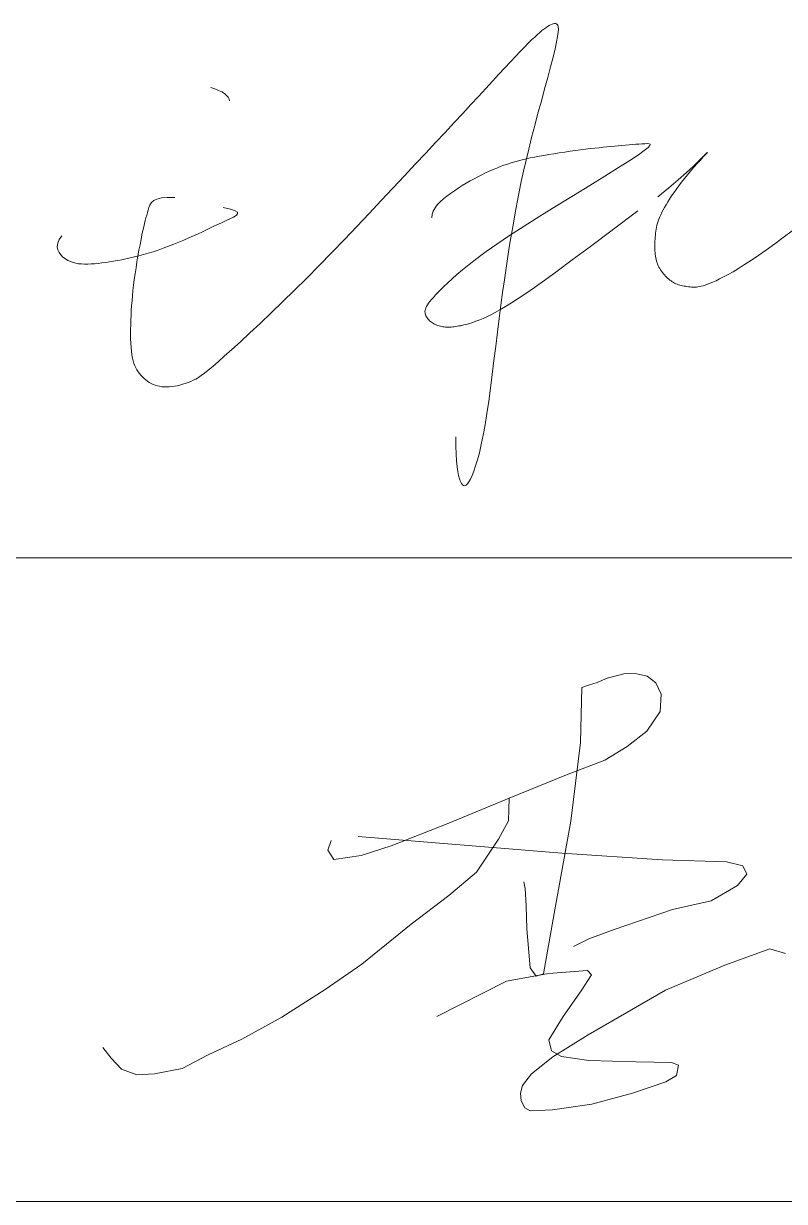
# Model space of a CAD drawing. Header units: millimetres. Extents: x 2 to 599, y 5 to 425.
# Drawn here: x 571.63 to 579.98, y 103.84 to 116.76 of the extents above; entities that cross this region are included whole.
import ezdxf

# ---------------------------------------------------------------- set-up
doc = ezdxf.new("R2010")
doc.units = ezdxf.units.MM
doc.linetypes.add('XKITLINE00', pattern=[0])
doc.layers.add('OtherObjectType', color=1, linetype='Continuous', lineweight=0)

# ---------------------------------------------------------------- blocks, each defined once
blk = doc.blocks.new('*A49')
at = {"layer": 'OtherObjectType', "color": 7, "linetype": 'XKITLINE00', "lineweight": 0}
for p, q in [((577.319, 116.684), (577.341, 116.701)), ((577.341, 116.701), (577.361, 116.715)), ((577.361, 116.715), (577.38, 116.728)), ((577.38, 116.728), (577.398, 116.739)), ((577.398, 116.739), (577.414, 116.748)), ((577.414, 116.748), (577.429, 116.754)), ((577.429, 116.754), (577.443, 116.759)), ((577.443, 116.759), (577.455, 116.761)), ((577.455, 116.761), (577.467, 116.76)), ((577.467, 116.76), (577.477, 116.758)), ((577.477, 116.758), (577.486, 116.752)), ((577.486, 116.752), (577.493, 116.742)), ((577.493, 116.742), (577.498, 116.725)), ((577.498, 116.725), (577.5, 116.7)), ((577.5, 116.7), (577.498, 116.666)), ((577.168, 116.545), (577.205, 116.582)), ((577.205, 116.582), (577.239, 116.613)), ((577.239, 116.613), (577.268, 116.641)), ((577.268, 116.641), (577.295, 116.664)), ((577.295, 116.664), (577.319, 116.684)), ((577.491, 116.619), (577.48, 116.56)), ((577.498, 116.666), (577.491, 116.619)), ((577.029, 116.401), (577.08, 116.455)), ((577.08, 116.455), (577.127, 116.503)), ((577.127, 116.503), (577.168, 116.545)), ((577.463, 116.484), (577.441, 116.393)), ((577.48, 116.56), (577.463, 116.484)), ((576.913, 116.276), (576.974, 116.341)), ((576.974, 116.341), (577.029, 116.401)), ((577.441, 116.393), (577.413, 116.287)), ((576.777, 116.129), (576.847, 116.205)), ((576.847, 116.205), (576.913, 116.276)), ((577.413, 116.287), (577.382, 116.169)), ((573.686, 116.058), (573.73, 116.044)), ((573.73, 116.044), (573.77, 116.028)), ((576.623, 115.962), (576.702, 116.048)), ((576.702, 116.048), (576.777, 116.129)), ((577.382, 116.169), (577.347, 116.043)), ((573.77, 116.028), (573.805, 116.011)), ((573.805, 116.011), (573.834, 115.992)), ((573.834, 115.992), (573.858, 115.973)), ((573.858, 115.973), (573.876, 115.952)), ((573.876, 115.952), (573.887, 115.932)), ((573.887, 115.932), (573.89, 115.912)), ((576.538, 115.871), (576.623, 115.962)), ((577.347, 116.043), (577.312, 115.911)), ((576.449, 115.775), (576.538, 115.871)), ((577.312, 115.911), (577.275, 115.777)), ((576.256, 115.567), (576.355, 115.674)), ((576.355, 115.674), (576.449, 115.775)), ((577.275, 115.777), (577.239, 115.642)), ((576.152, 115.456), (576.256, 115.567)), ((577.239, 115.642), (577.205, 115.51)), ((576.043, 115.339), (576.152, 115.456)), ((577.205, 115.51), (577.173, 115.384)), ((577.898, 115.394), (577.945, 115.399)), ((577.945, 115.399), (577.99, 115.404)), ((577.99, 115.404), (578.032, 115.408)), ((578.032, 115.408), (578.074, 115.412)), ((578.074, 115.412), (578.115, 115.415)), ((578.115, 115.415), (578.155, 115.419)), ((578.155, 115.419), (578.196, 115.423)), ((578.196, 115.423), (578.235, 115.426)), ((578.235, 115.426), (578.274, 115.429)), ((578.274, 115.429), (578.312, 115.433)), ((578.312, 115.433), (578.349, 115.436)), ((578.349, 115.436), (578.383, 115.438)), ((578.383, 115.438), (578.416, 115.441)), ((578.416, 115.441), (578.447, 115.443)), ((578.483, 115.401), (578.442, 115.368)), ((578.447, 115.443), (578.474, 115.444)), ((578.474, 115.444), (578.495, 115.442)), ((578.503, 115.423), (578.483, 115.401)), ((578.495, 115.442), (578.506, 115.436)), ((578.506, 115.436), (578.503, 115.423)), ((575.928, 115.217), (576.043, 115.339)), ((577.103, 115.266), (577.146, 115.276)), ((577.173, 115.384), (577.144, 115.262)), ((577.146, 115.276), (577.191, 115.286)), ((577.191, 115.286), (577.238, 115.296)), ((577.238, 115.296), (577.287, 115.305)), ((577.287, 115.305), (577.339, 115.315)), ((577.339, 115.315), (577.393, 115.324)), ((577.393, 115.324), (577.45, 115.333)), ((577.45, 115.333), (577.509, 115.342)), ((577.509, 115.342), (577.568, 115.351)), ((577.568, 115.351), (577.628, 115.36)), ((577.628, 115.36), (577.686, 115.368)), ((577.686, 115.368), (577.743, 115.375)), ((577.743, 115.375), (577.798, 115.382)), ((577.798, 115.382), (577.849, 115.389)), ((577.849, 115.389), (577.898, 115.394)), ((578.377, 115.321), (578.283, 115.259)), ((578.442, 115.368), (578.377, 115.321)), ((579.037, 115.251), (579.082, 115.295)), ((579.087, 115.297), (579.057, 115.263)), ((579.082, 115.295), (579.113, 115.326)), ((579.111, 115.323), (579.087, 115.297)), ((579.128, 115.341), (579.111, 115.323)), ((579.113, 115.326), (579.131, 115.344)), ((579.135, 115.348), (579.128, 115.341)), ((579.131, 115.344), (579.135, 115.348)), ((575.809, 115.089), (575.928, 115.217)), ((576.7, 115.123), (576.741, 115.141)), ((576.741, 115.141), (576.782, 115.159)), ((576.782, 115.159), (576.822, 115.176)), ((576.822, 115.176), (576.861, 115.191)), ((576.861, 115.191), (576.901, 115.206)), ((576.901, 115.206), (576.941, 115.219)), ((576.941, 115.219), (576.98, 115.232)), ((576.98, 115.232), (577.021, 115.244)), ((577.021, 115.244), (577.061, 115.255)), ((577.061, 115.255), (577.103, 115.266)), ((577.117, 115.143), (577.092, 115.027)), ((577.144, 115.262), (577.117, 115.143)), ((578.159, 115.181), (578.01, 115.088)), ((578.283, 115.259), (578.159, 115.181)), ((578.904, 115.127), (578.978, 115.194)), ((578.95, 115.143), (578.915, 115.101)), ((578.986, 115.185), (578.95, 115.143)), ((578.978, 115.194), (579.037, 115.251)), ((579.023, 115.226), (578.986, 115.185)), ((579.057, 115.263), (579.023, 115.226)), ((575.684, 114.956), (575.809, 115.089)), ((576.487, 115.009), (576.53, 115.034)), ((576.53, 115.034), (576.573, 115.058)), ((576.573, 115.058), (576.616, 115.081)), ((576.616, 115.081), (576.659, 115.102)), ((576.659, 115.102), (576.7, 115.123)), ((577.092, 115.027), (577.069, 114.913)), ((578.01, 115.088), (577.843, 114.985)), ((578.711, 114.959), (578.815, 115.048)), ((578.815, 115.048), (578.904, 115.127)), ((578.85, 115.019), (578.821, 114.98)), ((578.882, 115.06), (578.85, 115.019)), ((578.915, 115.101), (578.882, 115.06)), ((575.555, 114.818), (575.684, 114.956)), ((576.275, 114.868), (576.316, 114.898)), ((576.316, 114.898), (576.358, 114.927)), ((576.358, 114.927), (576.4, 114.956)), ((576.4, 114.956), (576.443, 114.983)), ((576.443, 114.983), (576.487, 115.009)), ((577.069, 114.913), (577.047, 114.8)), ((577.843, 114.985), (577.664, 114.875)), ((578.591, 114.861), (578.711, 114.959)), ((578.767, 114.905), (578.742, 114.87)), ((578.793, 114.942), (578.767, 114.905)), ((578.821, 114.98), (578.793, 114.942)), ((573.017, 114.77), (573.006, 114.743)), ((573.034, 114.796), (573.017, 114.77)), ((573.058, 114.818), (573.034, 114.796)), ((573.094, 114.836), (573.058, 114.818)), ((573.142, 114.849), (573.094, 114.836)), ((573.207, 114.854), (573.142, 114.849)), ((573.289, 114.852), (573.207, 114.854)), ((575.422, 114.677), (575.555, 114.818)), ((576.145, 114.739), (576.17, 114.773)), ((576.17, 114.773), (576.201, 114.806)), ((576.201, 114.806), (576.237, 114.838)), ((576.237, 114.838), (576.275, 114.868)), ((577.047, 114.8), (577.025, 114.686)), ((577.48, 114.761), (577.297, 114.647)), ((577.664, 114.875), (577.48, 114.761)), ((578.681, 114.773), (578.664, 114.744)), ((578.699, 114.804), (578.681, 114.773)), ((578.72, 114.836), (578.699, 114.804)), ((578.742, 114.87), (578.72, 114.836)), ((572.973, 114.631), (572.965, 114.6)), ((572.981, 114.66), (572.973, 114.631)), ((572.989, 114.687), (572.981, 114.66)), ((572.997, 114.715), (572.989, 114.687)), ((573.006, 114.743), (572.997, 114.715)), ((573.902, 114.726), (573.82, 114.744)), ((573.895, 114.618), (573.933, 114.637)), ((573.953, 114.708), (573.902, 114.726)), ((573.933, 114.637), (573.963, 114.655)), ((573.977, 114.691), (573.953, 114.708)), ((573.963, 114.655), (573.979, 114.673)), ((573.979, 114.673), (573.977, 114.691)), ((575.287, 114.534), (575.422, 114.677)), ((576.112, 114.63), (576.115, 114.668)), ((576.115, 114.668), (576.126, 114.704)), ((576.126, 114.704), (576.145, 114.739)), ((577.025, 114.686), (577.005, 114.57)), ((577.297, 114.647), (577.123, 114.537)), ((578.089, 114.494), (578.371, 114.707)), ((578.612, 114.64), (578.602, 114.616)), ((578.622, 114.664), (578.612, 114.64)), ((578.635, 114.69), (578.622, 114.664)), ((578.648, 114.716), (578.635, 114.69)), ((578.664, 114.744), (578.648, 114.716)), ((572.948, 114.53), (572.939, 114.489)), ((572.957, 114.567), (572.948, 114.53)), ((572.965, 114.6), (572.957, 114.567)), ((573.593, 114.476), (573.639, 114.498)), ((573.639, 114.498), (573.683, 114.519)), ((573.683, 114.519), (573.726, 114.54)), ((573.726, 114.54), (573.769, 114.56)), ((573.769, 114.56), (573.811, 114.58)), ((573.811, 114.58), (573.853, 114.599)), ((573.853, 114.599), (573.895, 114.618)), ((575.15, 114.39), (575.287, 114.534)), ((577.123, 114.537), (576.964, 114.434)), ((577.005, 114.57), (576.984, 114.452)), ((577.851, 114.316), (578.089, 114.494)), ((578.572, 114.505), (578.569, 114.483)), ((578.577, 114.526), (578.572, 114.505)), ((578.581, 114.548), (578.577, 114.526)), ((578.587, 114.57), (578.581, 114.548)), ((578.594, 114.593), (578.587, 114.57)), ((578.602, 114.616), (578.594, 114.593)), ((572.019, 114.39), (572.004, 114.35)), ((572.048, 114.433), (572.019, 114.39)), ((572.919, 114.391), (572.908, 114.335)), ((572.929, 114.443), (572.919, 114.391)), ((572.939, 114.489), (572.929, 114.443)), ((573.334, 114.362), (573.39, 114.385)), ((573.39, 114.385), (573.444, 114.409)), ((573.444, 114.409), (573.496, 114.432)), ((573.496, 114.432), (573.546, 114.454)), ((573.546, 114.454), (573.593, 114.476)), ((575.012, 114.248), (575.15, 114.39)), ((576.964, 114.434), (576.825, 114.342)), ((576.984, 114.452), (576.964, 114.331)), ((578.558, 114.374), (578.557, 114.352)), ((578.56, 114.396), (578.558, 114.374)), ((578.562, 114.418), (578.56, 114.396)), ((578.564, 114.44), (578.562, 114.418)), ((578.566, 114.462), (578.564, 114.44)), ((578.569, 114.483), (578.566, 114.462)), ((579.873, 114.345), (579.967, 114.414)), ((579.967, 114.414), (580.063, 114.487)), ((572.004, 114.35), (572, 114.313)), ((572, 114.313), (572.006, 114.28)), ((572.006, 114.28), (572.019, 114.25)), ((572.019, 114.25), (572.039, 114.223)), ((572.896, 114.274), (572.885, 114.211)), ((572.908, 114.335), (572.896, 114.274)), ((572.946, 114.226), (572.998, 114.241)), ((572.998, 114.241), (573.051, 114.258)), ((573.051, 114.258), (573.106, 114.276)), ((573.106, 114.276), (573.163, 114.296)), ((573.163, 114.296), (573.22, 114.317)), ((573.22, 114.317), (573.277, 114.34)), ((573.277, 114.34), (573.334, 114.362)), ((574.875, 114.107), (575.012, 114.248)), ((576.706, 114.259), (576.605, 114.185)), ((576.825, 114.342), (576.706, 114.259)), ((576.964, 114.331), (576.945, 114.207)), ((577.652, 114.168), (577.851, 114.316)), ((578.557, 114.352), (578.557, 114.331)), ((578.557, 114.331), (578.557, 114.309)), ((578.557, 114.309), (578.557, 114.288)), ((578.557, 114.288), (578.558, 114.267)), ((578.558, 114.267), (578.56, 114.247)), ((578.56, 114.247), (578.562, 114.227)), ((579.697, 114.219), (579.783, 114.279)), ((579.783, 114.279), (579.873, 114.345)), ((572.039, 114.223), (572.062, 114.199)), ((572.062, 114.199), (572.089, 114.179)), ((572.089, 114.179), (572.116, 114.163)), ((572.116, 114.163), (572.144, 114.149)), ((572.144, 114.149), (572.173, 114.139)), ((572.173, 114.139), (572.203, 114.131)), ((572.203, 114.131), (572.234, 114.126)), ((572.234, 114.126), (572.266, 114.123)), ((572.266, 114.123), (572.3, 114.122)), ((572.3, 114.122), (572.335, 114.122)), ((572.335, 114.122), (572.371, 114.123)), ((572.371, 114.123), (572.41, 114.126)), ((572.41, 114.126), (572.449, 114.13)), ((572.449, 114.13), (572.49, 114.134)), ((572.49, 114.134), (572.531, 114.14)), ((572.531, 114.14), (572.574, 114.147)), ((572.574, 114.147), (572.618, 114.154)), ((572.618, 114.154), (572.662, 114.162)), ((572.662, 114.162), (572.707, 114.17)), ((572.707, 114.17), (572.753, 114.179)), ((572.753, 114.179), (572.799, 114.189)), ((572.799, 114.189), (572.847, 114.2)), ((572.847, 114.2), (572.896, 114.213)), ((572.874, 114.146), (572.864, 114.08)), ((572.885, 114.211), (572.874, 114.146)), ((572.896, 114.213), (572.946, 114.226)), ((574.738, 113.969), (574.875, 114.107)), ((576.519, 114.119), (576.446, 114.06)), ((576.605, 114.185), (576.519, 114.119)), ((576.945, 114.207), (576.925, 114.079)), ((577.487, 114.046), (577.652, 114.168)), ((578.562, 114.227), (578.564, 114.208)), ((578.564, 114.208), (578.568, 114.19)), ((578.568, 114.19), (578.572, 114.172)), ((578.572, 114.172), (578.576, 114.154)), ((578.576, 114.154), (578.582, 114.137)), ((578.582, 114.137), (578.588, 114.121)), ((578.588, 114.121), (578.595, 114.104)), ((579.477, 114.074), (579.543, 114.116)), ((579.543, 114.116), (579.617, 114.164)), ((579.617, 114.164), (579.697, 114.219)), ((572.854, 114.015), (572.845, 113.952)), ((572.864, 114.08), (572.854, 114.015)), ((576.384, 114.008), (576.332, 113.961)), ((576.446, 114.06), (576.384, 114.008)), ((576.925, 114.079), (576.906, 113.948)), ((577.35, 113.946), (577.487, 114.046)), ((578.595, 114.104), (578.603, 114.088)), ((578.603, 114.088), (578.611, 114.073)), ((578.611, 114.073), (578.621, 114.058)), ((578.621, 114.058), (578.63, 114.044)), ((578.63, 114.044), (578.64, 114.03)), ((578.64, 114.03), (578.651, 114.016)), ((578.651, 114.016), (578.662, 114.003)), ((578.662, 114.003), (578.674, 113.99)), ((578.674, 113.99), (578.685, 113.978)), ((578.685, 113.978), (578.697, 113.967)), ((579.268, 113.959), (579.312, 113.981)), ((579.312, 113.981), (579.361, 114.007)), ((579.361, 114.007), (579.416, 114.038)), ((579.416, 114.038), (579.477, 114.074)), ((572.837, 113.891), (572.83, 113.832)), ((572.845, 113.952), (572.837, 113.891)), ((574.604, 113.835), (574.738, 113.969)), ((576.246, 113.88), (576.21, 113.844)), ((576.286, 113.918), (576.246, 113.88)), ((576.332, 113.961), (576.286, 113.918)), ((576.906, 113.948), (576.887, 113.812)), ((577.142, 113.799), (577.237, 113.865)), ((577.237, 113.865), (577.35, 113.946)), ((578.697, 113.967), (578.71, 113.956)), ((578.71, 113.956), (578.722, 113.946)), ((578.722, 113.946), (578.735, 113.937)), ((578.735, 113.937), (578.748, 113.928)), ((578.748, 113.928), (578.762, 113.92)), ((578.762, 113.92), (578.775, 113.913)), ((578.775, 113.913), (578.789, 113.907)), ((578.789, 113.907), (578.803, 113.901)), ((578.803, 113.901), (578.817, 113.896)), ((578.817, 113.896), (578.832, 113.892)), ((578.832, 113.892), (578.847, 113.888)), ((578.847, 113.888), (578.862, 113.884)), ((578.862, 113.884), (578.878, 113.881)), ((578.878, 113.881), (578.894, 113.878)), ((578.894, 113.878), (578.91, 113.875)), ((578.91, 113.875), (578.927, 113.873)), ((578.927, 113.873), (578.944, 113.871)), ((578.944, 113.871), (578.961, 113.87)), ((578.961, 113.87), (578.978, 113.869)), ((578.978, 113.869), (578.996, 113.869)), ((578.996, 113.869), (579.013, 113.87)), ((579.013, 113.87), (579.031, 113.872)), ((579.031, 113.872), (579.049, 113.875)), ((579.049, 113.875), (579.067, 113.879)), ((579.067, 113.879), (579.088, 113.884)), ((579.088, 113.884), (579.11, 113.891)), ((579.11, 113.891), (579.135, 113.9)), ((579.135, 113.9), (579.163, 113.911)), ((579.163, 113.911), (579.194, 113.924)), ((579.194, 113.924), (579.229, 113.94)), ((579.229, 113.94), (579.268, 113.959)), ((572.82, 113.72), (572.816, 113.666)), ((572.825, 113.775), (572.82, 113.72)), ((572.83, 113.832), (572.825, 113.775)), ((574.473, 113.707), (574.604, 113.835)), ((576.106, 113.733), (576.089, 113.712)), ((576.127, 113.757), (576.106, 113.733)), ((576.151, 113.784), (576.127, 113.757)), ((576.178, 113.813), (576.151, 113.784)), ((576.21, 113.844), (576.178, 113.813)), ((576.887, 113.812), (576.868, 113.671)), ((576.985, 113.697), (577.059, 113.744)), ((577.059, 113.744), (577.142, 113.799)), ((572.812, 113.613), (572.81, 113.561)), ((572.816, 113.666), (572.812, 113.613)), ((574.346, 113.586), (574.473, 113.707)), ((576.037, 113.614), (576.035, 113.601)), ((576.035, 113.601), (576.036, 113.589)), ((576.036, 113.589), (576.038, 113.577)), ((576.04, 113.627), (576.037, 113.614)), ((576.045, 113.641), (576.04, 113.627)), ((576.052, 113.657), (576.045, 113.641)), ((576.062, 113.674), (576.052, 113.657)), ((576.074, 113.692), (576.062, 113.674)), ((576.089, 113.712), (576.074, 113.692)), ((576.756, 113.565), (576.804, 113.591)), ((576.804, 113.591), (576.858, 113.621)), ((576.868, 113.671), (576.849, 113.525)), ((576.858, 113.621), (576.919, 113.656)), ((576.919, 113.656), (576.985, 113.697)), ((572.808, 113.508), (572.806, 113.456)), ((572.81, 113.561), (572.808, 113.508)), ((574.113, 113.366), (574.226, 113.471)), ((574.226, 113.471), (574.346, 113.586)), ((576.038, 113.577), (576.041, 113.565)), ((576.041, 113.565), (576.046, 113.554)), ((576.046, 113.554), (576.053, 113.542)), ((576.053, 113.542), (576.06, 113.531)), ((576.06, 113.531), (576.068, 113.521)), ((576.068, 113.521), (576.077, 113.511)), ((576.077, 113.511), (576.086, 113.501)), ((576.086, 113.501), (576.096, 113.493)), ((576.096, 113.493), (576.107, 113.484)), ((576.107, 113.484), (576.118, 113.477)), ((576.118, 113.477), (576.129, 113.47)), ((576.129, 113.47), (576.14, 113.464)), ((576.14, 113.464), (576.152, 113.458)), ((576.46, 113.454), (576.48, 113.459)), ((576.48, 113.459), (576.501, 113.464)), ((576.501, 113.464), (576.524, 113.471)), ((576.524, 113.471), (576.548, 113.478)), ((576.548, 113.478), (576.575, 113.487)), ((576.575, 113.487), (576.605, 113.498)), ((576.605, 113.498), (576.637, 113.511)), ((576.637, 113.511), (576.673, 113.526)), ((576.673, 113.526), (576.712, 113.544)), ((576.712, 113.544), (576.756, 113.565)), ((576.849, 113.525), (576.83, 113.374)), ((572.806, 113.456), (572.805, 113.403)), ((572.805, 113.403), (572.805, 113.352)), ((572.805, 113.352), (572.805, 113.302)), ((574.009, 113.27), (574.113, 113.366)), ((576.152, 113.458), (576.164, 113.453)), ((576.164, 113.453), (576.177, 113.448)), ((576.177, 113.448), (576.19, 113.444)), ((576.19, 113.444), (576.204, 113.44)), ((576.204, 113.44), (576.218, 113.437)), ((576.218, 113.437), (576.232, 113.435)), ((576.232, 113.435), (576.247, 113.433)), ((576.247, 113.433), (576.262, 113.431)), ((576.262, 113.431), (576.277, 113.43)), ((576.277, 113.43), (576.292, 113.43)), ((576.292, 113.43), (576.308, 113.43)), ((576.308, 113.43), (576.323, 113.431)), ((576.323, 113.431), (576.339, 113.432)), ((576.339, 113.432), (576.355, 113.434)), ((576.355, 113.434), (576.371, 113.437)), ((576.371, 113.437), (576.388, 113.44)), ((576.388, 113.44), (576.405, 113.443)), ((576.405, 113.443), (576.423, 113.446)), ((576.423, 113.446), (576.441, 113.45)), ((576.441, 113.45), (576.46, 113.454)), ((576.83, 113.374), (576.811, 113.22)), ((572.805, 113.302), (572.807, 113.254)), ((572.807, 113.254), (572.809, 113.208)), ((572.809, 113.208), (572.813, 113.165)), ((573.915, 113.184), (574.009, 113.27)), ((576.811, 113.22), (576.792, 113.066)), ((572.813, 113.165), (572.818, 113.126)), ((572.818, 113.126), (572.824, 113.091)), ((572.824, 113.091), (572.831, 113.059)), ((573.764, 113.048), (573.833, 113.11)), ((573.833, 113.11), (573.915, 113.184)), ((572.831, 113.059), (572.84, 113.031)), ((572.84, 113.031), (572.85, 113.005)), ((572.85, 113.005), (572.862, 112.982)), ((572.862, 112.982), (572.874, 112.961)), ((572.874, 112.961), (572.887, 112.941)), ((573.615, 112.924), (573.656, 112.957)), ((573.656, 112.957), (573.705, 112.998)), ((573.705, 112.998), (573.764, 113.048)), ((576.792, 113.066), (576.773, 112.912)), ((572.887, 112.941), (572.902, 112.922)), ((572.902, 112.922), (572.918, 112.903)), ((572.918, 112.903), (572.934, 112.885)), ((572.934, 112.885), (572.952, 112.868)), ((572.952, 112.868), (572.97, 112.852)), ((572.97, 112.852), (572.989, 112.838)), ((572.989, 112.838), (573.009, 112.824)), ((573.009, 112.824), (573.03, 112.812)), ((573.405, 112.812), (573.435, 112.822)), ((573.435, 112.822), (573.464, 112.834)), ((573.464, 112.834), (573.492, 112.847)), ((573.492, 112.847), (573.52, 112.861)), ((573.52, 112.861), (573.549, 112.877)), ((573.549, 112.877), (573.58, 112.898)), ((573.58, 112.898), (573.615, 112.924)), ((576.773, 112.912), (576.754, 112.762)), ((573.03, 112.812), (573.052, 112.802)), ((573.052, 112.802), (573.075, 112.793)), ((573.075, 112.793), (573.098, 112.786)), ((573.098, 112.786), (573.123, 112.781)), ((573.123, 112.781), (573.148, 112.777)), ((573.148, 112.777), (573.173, 112.775)), ((573.173, 112.775), (573.2, 112.775)), ((573.2, 112.775), (573.227, 112.776)), ((573.227, 112.776), (573.256, 112.779)), ((573.256, 112.779), (573.285, 112.783)), ((573.285, 112.783), (573.314, 112.788)), ((573.314, 112.788), (573.345, 112.795)), ((573.345, 112.795), (573.375, 112.803)), ((573.375, 112.803), (573.405, 112.812)), ((576.754, 112.762), (576.735, 112.618)), ((576.735, 112.618), (576.715, 112.483)), ((576.715, 112.483), (576.695, 112.357)), ((576.695, 112.357), (576.674, 112.244)), ((576.373, 112.125), (576.372, 112.228)), ((576.674, 112.244), (576.653, 112.143)), ((576.376, 112.037), (576.373, 112.125)), ((576.632, 112.053), (576.612, 111.975)), ((576.653, 112.143), (576.632, 112.053)), ((576.381, 111.962), (576.376, 112.037)), ((576.387, 111.898), (576.381, 111.962)), ((576.612, 111.975), (576.591, 111.907)), ((576.395, 111.845), (576.387, 111.898)), ((576.404, 111.801), (576.395, 111.845)), ((576.414, 111.765), (576.404, 111.801)), ((576.552, 111.802), (576.534, 111.763)), ((576.572, 111.85), (576.552, 111.802)), ((576.591, 111.907), (576.572, 111.85)), ((576.424, 111.737), (576.414, 111.765)), ((576.435, 111.716), (576.424, 111.737)), ((576.447, 111.701), (576.435, 111.716)), ((576.459, 111.692), (576.447, 111.701)), ((576.472, 111.691), (576.459, 111.692)), ((576.486, 111.697), (576.472, 111.691)), ((576.501, 111.711), (576.486, 111.697)), ((576.517, 111.733), (576.501, 111.711)), ((576.534, 111.763), (576.517, 111.733)), ((540.4, 110.901), (594.469, 110.901)), ((578.232, 109.63), (578.036, 109.58)), ((578.36, 109.626), (578.232, 109.63)), ((578.475, 109.601), (578.36, 109.626)), ((578.569, 109.527), (578.475, 109.601)), ((577.757, 109.478), (577.742, 108.873)), ((577.829, 109.502), (577.757, 109.478)), ((577.925, 109.533), (577.829, 109.502)), ((578.036, 109.58), (577.925, 109.533)), ((578.627, 109.403), (578.569, 109.527)), ((578.617, 109.212), (578.627, 109.403)), ((578.47, 108.996), (578.617, 109.212)), ((578.254, 108.829), (578.47, 108.996)), ((577.742, 108.873), (577.637, 108.012)), ((578.01, 108.678), (578.254, 108.829)), ((577.587, 108.519), (578.01, 108.678)), ((576.959, 108.264), (577.587, 108.519)), ((576.296, 107.989), (576.959, 108.264)), ((576.959, 108.264), (576.952, 108.013)), ((575.663, 107.74), (576.296, 107.989)), ((576.952, 108.013), (576.842, 107.814)), ((577.637, 108.012), (577.454, 106.999)), ((575.007, 107.797), (574.97, 107.691)), ((575.303, 107.841), (577.536, 107.659)), ((576.842, 107.814), (576.599, 107.451)), ((574.97, 107.691), (575.034, 107.59)), ((575.335, 107.634), (575.663, 107.74)), ((577.536, 107.659), (578.639, 107.585)), ((575.034, 107.59), (575.335, 107.634)), ((578.639, 107.585), (579.345, 107.566)), ((579.345, 107.566), (579.524, 107.521)), ((579.524, 107.521), (579.568, 107.428)), ((576.599, 107.451), (576.297, 107.196)), ((579.568, 107.428), (579.465, 107.306)), ((577.134, 107.273), (577.119, 107.343)), ((577.145, 107.08), (577.134, 107.273)), ((579.465, 107.306), (579.176, 107.136)), ((576.297, 107.196), (575.882, 106.879)), ((579.176, 107.136), (578.753, 107.04)), ((577.154, 106.828), (577.145, 107.08)), ((577.454, 106.999), (577.337, 106.335)), ((578.753, 107.04), (578.11, 106.82)), ((575.882, 106.879), (575.343, 106.441)), ((577.173, 106.574), (577.154, 106.828)), ((578.11, 106.82), (577.834, 106.72)), ((577.834, 106.72), (577.664, 106.637)), ((579.326, 106.43), (579.818, 106.611)), ((579.818, 106.611), (579.993, 106.559)), ((577.188, 106.402), (577.173, 106.574)), ((575.343, 106.441), (574.94, 106.164)), ((577.254, 106.311), (577.188, 106.402)), ((577.391, 106.34), (577.818, 106.373)), ((577.818, 106.373), (577.863, 106.324)), ((578.674, 106.157), (579.326, 106.43)), ((576.164, 105.867), (576.93, 106.254)), ((576.93, 106.254), (577.391, 106.34)), ((577.337, 106.335), (577.254, 106.311)), ((577.863, 106.324), (577.75, 106.148)), ((574.94, 106.164), (574.465, 105.86)), ((577.75, 106.148), (577.551, 105.869)), ((577.827, 105.666), (578.674, 106.157)), ((574.465, 105.86), (574.024, 105.618)), ((577.551, 105.869), (577.395, 105.612)), ((574.024, 105.618), (573.655, 105.446)), ((577.395, 105.612), (577.422, 105.492)), ((577.438, 105.425), (577.827, 105.666)), ((572.591, 105.411), (572.5, 105.528)), ((577.422, 105.492), (577.532, 105.427)), ((572.703, 105.288), (572.591, 105.411)), ((573.655, 105.446), (573.37, 105.296)), ((577.203, 105.238), (577.438, 105.425)), ((577.532, 105.427), (577.835, 105.386)), ((577.835, 105.386), (578.354, 105.37)), ((578.354, 105.37), (578.742, 105.363)), ((578.742, 105.363), (578.818, 105.334)), ((578.818, 105.334), (578.795, 105.221)), ((572.874, 105.229), (572.703, 105.288)), ((573.066, 105.24), (572.874, 105.229)), ((573.37, 105.296), (573.066, 105.24)), ((577.106, 105.111), (577.203, 105.238)), ((578.795, 105.221), (578.677, 105.152)), ((577.084, 105.025), (577.106, 105.111)), ((578.677, 105.152), (578.312, 105.025)), ((577.091, 104.942), (577.084, 105.025)), ((577.13, 104.867), (577.091, 104.942)), ((578.312, 105.025), (577.867, 104.904)), ((577.191, 104.832), (577.13, 104.867)), ((577.436, 104.845), (577.191, 104.832)), ((577.867, 104.904), (577.436, 104.845)), ((540.4, 103.838), (594.469, 103.838))]:
    blk.add_line(p, q, dxfattribs=at)
blk = doc.blocks.new('*A51')
at = {"layer": 'OtherObjectType', "color": 7, "linetype": 'XKITLINE00', "lineweight": 0}
for p, q in [((577.319, 116.684), (577.341, 116.701)), ((577.341, 116.701), (577.361, 116.715)), ((577.361, 116.715), (577.38, 116.728)), ((577.38, 116.728), (577.398, 116.739)), ((577.398, 116.739), (577.414, 116.748)), ((577.414, 116.748), (577.429, 116.754)), ((577.429, 116.754), (577.443, 116.759)), ((577.443, 116.759), (577.455, 116.761)), ((577.455, 116.761), (577.467, 116.76)), ((577.467, 116.76), (577.477, 116.758)), ((577.477, 116.758), (577.486, 116.752)), ((577.486, 116.752), (577.493, 116.742)), ((577.493, 116.742), (577.498, 116.725)), ((577.498, 116.725), (577.5, 116.7)), ((577.5, 116.7), (577.498, 116.666)), ((577.168, 116.545), (577.205, 116.582)), ((577.205, 116.582), (577.239, 116.613)), ((577.239, 116.613), (577.268, 116.641)), ((577.268, 116.641), (577.295, 116.664)), ((577.295, 116.664), (577.319, 116.684)), ((577.491, 116.619), (577.48, 116.56)), ((577.498, 116.666), (577.491, 116.619)), ((577.029, 116.401), (577.08, 116.455)), ((577.08, 116.455), (577.127, 116.503)), ((577.127, 116.503), (577.168, 116.545)), ((577.463, 116.484), (577.441, 116.393)), ((577.48, 116.56), (577.463, 116.484)), ((576.913, 116.276), (576.974, 116.341)), ((576.974, 116.341), (577.029, 116.401)), ((577.441, 116.393), (577.413, 116.287)), ((576.777, 116.129), (576.847, 116.205)), ((576.847, 116.205), (576.913, 116.276)), ((577.413, 116.287), (577.382, 116.169)), ((573.686, 116.058), (573.73, 116.044)), ((573.73, 116.044), (573.77, 116.028)), ((576.623, 115.962), (576.702, 116.048)), ((576.702, 116.048), (576.777, 116.129)), ((577.382, 116.169), (577.347, 116.043)), ((573.77, 116.028), (573.805, 116.011)), ((573.805, 116.011), (573.834, 115.992)), ((573.834, 115.992), (573.858, 115.973)), ((573.858, 115.973), (573.876, 115.952)), ((573.876, 115.952), (573.887, 115.932)), ((573.887, 115.932), (573.89, 115.912)), ((576.538, 115.871), (576.623, 115.962)), ((577.347, 116.043), (577.312, 115.911)), ((576.449, 115.775), (576.538, 115.871)), ((577.312, 115.911), (577.275, 115.777)), ((576.256, 115.567), (576.355, 115.674)), ((576.355, 115.674), (576.449, 115.775)), ((577.275, 115.777), (577.239, 115.642)), ((576.152, 115.456), (576.256, 115.567)), ((577.239, 115.642), (577.205, 115.51)), ((576.043, 115.339), (576.152, 115.456)), ((577.205, 115.51), (577.173, 115.384)), ((577.898, 115.394), (577.945, 115.399)), ((577.945, 115.399), (577.99, 115.404)), ((577.99, 115.404), (578.032, 115.408)), ((578.032, 115.408), (578.074, 115.412)), ((578.074, 115.412), (578.115, 115.415)), ((578.115, 115.415), (578.155, 115.419)), ((578.155, 115.419), (578.196, 115.423)), ((578.196, 115.423), (578.235, 115.426)), ((578.235, 115.426), (578.274, 115.429)), ((578.274, 115.429), (578.312, 115.433)), ((578.312, 115.433), (578.349, 115.436)), ((578.349, 115.436), (578.383, 115.438)), ((578.383, 115.438), (578.416, 115.441)), ((578.416, 115.441), (578.447, 115.443)), ((578.483, 115.401), (578.442, 115.368)), ((578.447, 115.443), (578.474, 115.444)), ((578.474, 115.444), (578.495, 115.442)), ((578.503, 115.423), (578.483, 115.401)), ((578.495, 115.442), (578.506, 115.436)), ((578.506, 115.436), (578.503, 115.423)), ((575.928, 115.217), (576.043, 115.339)), ((577.103, 115.266), (577.146, 115.276)), ((577.173, 115.384), (577.144, 115.262)), ((577.146, 115.276), (577.191, 115.286)), ((577.191, 115.286), (577.238, 115.296)), ((577.238, 115.296), (577.287, 115.305)), ((577.287, 115.305), (577.339, 115.315)), ((577.339, 115.315), (577.393, 115.324)), ((577.393, 115.324), (577.45, 115.333)), ((577.45, 115.333), (577.509, 115.342)), ((577.509, 115.342), (577.568, 115.351)), ((577.568, 115.351), (577.628, 115.36)), ((577.628, 115.36), (577.686, 115.368)), ((577.686, 115.368), (577.743, 115.375)), ((577.743, 115.375), (577.798, 115.382)), ((577.798, 115.382), (577.849, 115.389)), ((577.849, 115.389), (577.898, 115.394)), ((578.377, 115.321), (578.283, 115.259)), ((578.442, 115.368), (578.377, 115.321)), ((579.037, 115.251), (579.082, 115.295)), ((579.087, 115.297), (579.057, 115.263)), ((579.082, 115.295), (579.113, 115.326)), ((579.111, 115.323), (579.087, 115.297)), ((579.128, 115.341), (579.111, 115.323)), ((579.113, 115.326), (579.131, 115.344)), ((579.135, 115.348), (579.128, 115.341)), ((579.131, 115.344), (579.135, 115.348)), ((575.809, 115.089), (575.928, 115.217)), ((576.7, 115.123), (576.741, 115.141)), ((576.741, 115.141), (576.782, 115.159)), ((576.782, 115.159), (576.822, 115.176)), ((576.822, 115.176), (576.861, 115.191)), ((576.861, 115.191), (576.901, 115.206)), ((576.901, 115.206), (576.941, 115.219)), ((576.941, 115.219), (576.98, 115.232)), ((576.98, 115.232), (577.021, 115.244)), ((577.021, 115.244), (577.061, 115.255)), ((577.061, 115.255), (577.103, 115.266)), ((577.117, 115.143), (577.092, 115.027)), ((577.144, 115.262), (577.117, 115.143)), ((578.159, 115.181), (578.01, 115.088)), ((578.283, 115.259), (578.159, 115.181)), ((578.904, 115.127), (578.978, 115.194)), ((578.95, 115.143), (578.915, 115.101)), ((578.986, 115.185), (578.95, 115.143)), ((578.978, 115.194), (579.037, 115.251)), ((579.023, 115.226), (578.986, 115.185)), ((579.057, 115.263), (579.023, 115.226)), ((575.684, 114.956), (575.809, 115.089)), ((576.487, 115.009), (576.53, 115.034)), ((576.53, 115.034), (576.573, 115.058)), ((576.573, 115.058), (576.616, 115.081)), ((576.616, 115.081), (576.659, 115.102)), ((576.659, 115.102), (576.7, 115.123)), ((577.092, 115.027), (577.069, 114.913)), ((578.01, 115.088), (577.843, 114.985)), ((578.711, 114.959), (578.815, 115.048)), ((578.815, 115.048), (578.904, 115.127)), ((578.85, 115.019), (578.821, 114.98)), ((578.882, 115.06), (578.85, 115.019)), ((578.915, 115.101), (578.882, 115.06)), ((575.555, 114.818), (575.684, 114.956)), ((576.275, 114.868), (576.316, 114.898)), ((576.316, 114.898), (576.358, 114.927)), ((576.358, 114.927), (576.4, 114.956)), ((576.4, 114.956), (576.443, 114.983)), ((576.443, 114.983), (576.487, 115.009)), ((577.069, 114.913), (577.047, 114.8)), ((577.843, 114.985), (577.664, 114.875)), ((578.591, 114.861), (578.711, 114.959)), ((578.767, 114.905), (578.742, 114.87)), ((578.793, 114.942), (578.767, 114.905)), ((578.821, 114.98), (578.793, 114.942)), ((573.017, 114.77), (573.006, 114.743)), ((573.034, 114.796), (573.017, 114.77)), ((573.058, 114.818), (573.034, 114.796)), ((573.094, 114.836), (573.058, 114.818)), ((573.142, 114.849), (573.094, 114.836)), ((573.207, 114.854), (573.142, 114.849)), ((573.289, 114.852), (573.207, 114.854)), ((575.422, 114.677), (575.555, 114.818)), ((576.145, 114.739), (576.17, 114.773)), ((576.17, 114.773), (576.201, 114.806)), ((576.201, 114.806), (576.237, 114.838)), ((576.237, 114.838), (576.275, 114.868)), ((577.047, 114.8), (577.025, 114.686)), ((577.48, 114.761), (577.297, 114.647)), ((577.664, 114.875), (577.48, 114.761)), ((578.681, 114.773), (578.664, 114.744)), ((578.699, 114.804), (578.681, 114.773)), ((578.72, 114.836), (578.699, 114.804)), ((578.742, 114.87), (578.72, 114.836)), ((572.973, 114.631), (572.965, 114.6)), ((572.981, 114.66), (572.973, 114.631)), ((572.989, 114.687), (572.981, 114.66)), ((572.997, 114.715), (572.989, 114.687)), ((573.006, 114.743), (572.997, 114.715)), ((573.902, 114.726), (573.82, 114.744)), ((573.895, 114.618), (573.933, 114.637)), ((573.953, 114.708), (573.902, 114.726)), ((573.933, 114.637), (573.963, 114.655)), ((573.977, 114.691), (573.953, 114.708)), ((573.963, 114.655), (573.979, 114.673)), ((573.979, 114.673), (573.977, 114.691)), ((575.287, 114.534), (575.422, 114.677)), ((576.112, 114.63), (576.115, 114.668)), ((576.115, 114.668), (576.126, 114.704)), ((576.126, 114.704), (576.145, 114.739)), ((577.025, 114.686), (577.005, 114.57)), ((577.297, 114.647), (577.123, 114.537)), ((578.089, 114.494), (578.371, 114.707)), ((578.612, 114.64), (578.602, 114.616)), ((578.622, 114.664), (578.612, 114.64)), ((578.635, 114.69), (578.622, 114.664)), ((578.648, 114.716), (578.635, 114.69)), ((578.664, 114.744), (578.648, 114.716)), ((572.948, 114.53), (572.939, 114.489)), ((572.957, 114.567), (572.948, 114.53)), ((572.965, 114.6), (572.957, 114.567)), ((573.593, 114.476), (573.639, 114.498)), ((573.639, 114.498), (573.683, 114.519)), ((573.683, 114.519), (573.726, 114.54)), ((573.726, 114.54), (573.769, 114.56)), ((573.769, 114.56), (573.811, 114.58)), ((573.811, 114.58), (573.853, 114.599)), ((573.853, 114.599), (573.895, 114.618)), ((575.15, 114.39), (575.287, 114.534)), ((577.123, 114.537), (576.964, 114.434)), ((577.005, 114.57), (576.984, 114.452)), ((577.851, 114.316), (578.089, 114.494)), ((578.572, 114.505), (578.569, 114.483)), ((578.577, 114.526), (578.572, 114.505)), ((578.581, 114.548), (578.577, 114.526)), ((578.587, 114.57), (578.581, 114.548)), ((578.594, 114.593), (578.587, 114.57)), ((578.602, 114.616), (578.594, 114.593)), ((572.019, 114.39), (572.004, 114.35)), ((572.048, 114.433), (572.019, 114.39)), ((572.919, 114.391), (572.908, 114.335)), ((572.929, 114.443), (572.919, 114.391)), ((572.939, 114.489), (572.929, 114.443)), ((573.334, 114.362), (573.39, 114.385)), ((573.39, 114.385), (573.444, 114.409)), ((573.444, 114.409), (573.496, 114.432)), ((573.496, 114.432), (573.546, 114.454)), ((573.546, 114.454), (573.593, 114.476)), ((575.012, 114.248), (575.15, 114.39)), ((576.964, 114.434), (576.825, 114.342)), ((576.984, 114.452), (576.964, 114.331)), ((578.558, 114.374), (578.557, 114.352)), ((578.56, 114.396), (578.558, 114.374)), ((578.562, 114.418), (578.56, 114.396)), ((578.564, 114.44), (578.562, 114.418)), ((578.566, 114.462), (578.564, 114.44)), ((578.569, 114.483), (578.566, 114.462)), ((579.873, 114.345), (579.967, 114.414)), ((579.967, 114.414), (580.063, 114.487)), ((572.004, 114.35), (572, 114.313)), ((572, 114.313), (572.006, 114.28)), ((572.006, 114.28), (572.019, 114.25)), ((572.019, 114.25), (572.039, 114.223)), ((572.896, 114.274), (572.885, 114.211)), ((572.908, 114.335), (572.896, 114.274)), ((572.946, 114.226), (572.998, 114.241)), ((572.998, 114.241), (573.051, 114.258)), ((573.051, 114.258), (573.106, 114.276)), ((573.106, 114.276), (573.163, 114.296)), ((573.163, 114.296), (573.22, 114.317)), ((573.22, 114.317), (573.277, 114.34)), ((573.277, 114.34), (573.334, 114.362)), ((574.875, 114.107), (575.012, 114.248)), ((576.706, 114.259), (576.605, 114.185)), ((576.825, 114.342), (576.706, 114.259)), ((576.964, 114.331), (576.945, 114.207)), ((577.652, 114.168), (577.851, 114.316)), ((578.557, 114.352), (578.557, 114.331)), ((578.557, 114.331), (578.557, 114.309)), ((578.557, 114.309), (578.557, 114.288)), ((578.557, 114.288), (578.558, 114.267)), ((578.558, 114.267), (578.56, 114.247)), ((578.56, 114.247), (578.562, 114.227)), ((579.697, 114.219), (579.783, 114.279)), ((579.783, 114.279), (579.873, 114.345)), ((572.039, 114.223), (572.062, 114.199)), ((572.062, 114.199), (572.089, 114.179)), ((572.089, 114.179), (572.116, 114.163)), ((572.116, 114.163), (572.144, 114.149)), ((572.144, 114.149), (572.173, 114.139)), ((572.173, 114.139), (572.203, 114.131)), ((572.203, 114.131), (572.234, 114.126)), ((572.234, 114.126), (572.266, 114.123)), ((572.266, 114.123), (572.3, 114.122)), ((572.3, 114.122), (572.335, 114.122)), ((572.335, 114.122), (572.371, 114.123)), ((572.371, 114.123), (572.41, 114.126)), ((572.41, 114.126), (572.449, 114.13)), ((572.449, 114.13), (572.49, 114.134)), ((572.49, 114.134), (572.531, 114.14)), ((572.531, 114.14), (572.574, 114.147)), ((572.574, 114.147), (572.618, 114.154)), ((572.618, 114.154), (572.662, 114.162)), ((572.662, 114.162), (572.707, 114.17)), ((572.707, 114.17), (572.753, 114.179)), ((572.753, 114.179), (572.799, 114.189)), ((572.799, 114.189), (572.847, 114.2)), ((572.847, 114.2), (572.896, 114.213)), ((572.874, 114.146), (572.864, 114.08)), ((572.885, 114.211), (572.874, 114.146)), ((572.896, 114.213), (572.946, 114.226)), ((574.738, 113.969), (574.875, 114.107)), ((576.519, 114.119), (576.446, 114.06)), ((576.605, 114.185), (576.519, 114.119)), ((576.945, 114.207), (576.925, 114.079)), ((577.487, 114.046), (577.652, 114.168)), ((578.562, 114.227), (578.564, 114.208)), ((578.564, 114.208), (578.568, 114.19)), ((578.568, 114.19), (578.572, 114.172)), ((578.572, 114.172), (578.576, 114.154)), ((578.576, 114.154), (578.582, 114.137)), ((578.582, 114.137), (578.588, 114.121)), ((578.588, 114.121), (578.595, 114.104)), ((579.477, 114.074), (579.543, 114.116)), ((579.543, 114.116), (579.617, 114.164)), ((579.617, 114.164), (579.697, 114.219)), ((572.854, 114.015), (572.845, 113.952)), ((572.864, 114.08), (572.854, 114.015)), ((576.384, 114.008), (576.332, 113.961)), ((576.446, 114.06), (576.384, 114.008)), ((576.925, 114.079), (576.906, 113.948)), ((577.35, 113.946), (577.487, 114.046)), ((578.595, 114.104), (578.603, 114.088)), ((578.603, 114.088), (578.611, 114.073)), ((578.611, 114.073), (578.621, 114.058)), ((578.621, 114.058), (578.63, 114.044)), ((578.63, 114.044), (578.64, 114.03)), ((578.64, 114.03), (578.651, 114.016)), ((578.651, 114.016), (578.662, 114.003)), ((578.662, 114.003), (578.674, 113.99)), ((578.674, 113.99), (578.685, 113.978)), ((578.685, 113.978), (578.697, 113.967)), ((579.268, 113.959), (579.312, 113.981)), ((579.312, 113.981), (579.361, 114.007)), ((579.361, 114.007), (579.416, 114.038)), ((579.416, 114.038), (579.477, 114.074)), ((572.837, 113.891), (572.83, 113.832)), ((572.845, 113.952), (572.837, 113.891)), ((574.604, 113.835), (574.738, 113.969)), ((576.246, 113.88), (576.21, 113.844)), ((576.286, 113.918), (576.246, 113.88)), ((576.332, 113.961), (576.286, 113.918)), ((576.906, 113.948), (576.887, 113.812)), ((577.142, 113.799), (577.237, 113.865)), ((577.237, 113.865), (577.35, 113.946)), ((578.697, 113.967), (578.71, 113.956)), ((578.71, 113.956), (578.722, 113.946)), ((578.722, 113.946), (578.735, 113.937)), ((578.735, 113.937), (578.748, 113.928)), ((578.748, 113.928), (578.762, 113.92)), ((578.762, 113.92), (578.775, 113.913)), ((578.775, 113.913), (578.789, 113.907)), ((578.789, 113.907), (578.803, 113.901)), ((578.803, 113.901), (578.817, 113.896)), ((578.817, 113.896), (578.832, 113.892)), ((578.832, 113.892), (578.847, 113.888)), ((578.847, 113.888), (578.862, 113.884)), ((578.862, 113.884), (578.878, 113.881)), ((578.878, 113.881), (578.894, 113.878)), ((578.894, 113.878), (578.91, 113.875)), ((578.91, 113.875), (578.927, 113.873)), ((578.927, 113.873), (578.944, 113.871)), ((578.944, 113.871), (578.961, 113.87)), ((578.961, 113.87), (578.978, 113.869)), ((578.978, 113.869), (578.996, 113.869)), ((578.996, 113.869), (579.013, 113.87)), ((579.013, 113.87), (579.031, 113.872)), ((579.031, 113.872), (579.049, 113.875)), ((579.049, 113.875), (579.067, 113.879)), ((579.067, 113.879), (579.088, 113.884)), ((579.088, 113.884), (579.11, 113.891)), ((579.11, 113.891), (579.135, 113.9)), ((579.135, 113.9), (579.163, 113.911)), ((579.163, 113.911), (579.194, 113.924)), ((579.194, 113.924), (579.229, 113.94)), ((579.229, 113.94), (579.268, 113.959)), ((572.82, 113.72), (572.816, 113.666)), ((572.825, 113.775), (572.82, 113.72)), ((572.83, 113.832), (572.825, 113.775)), ((574.473, 113.707), (574.604, 113.835)), ((576.106, 113.733), (576.089, 113.712)), ((576.127, 113.757), (576.106, 113.733)), ((576.151, 113.784), (576.127, 113.757)), ((576.178, 113.813), (576.151, 113.784)), ((576.21, 113.844), (576.178, 113.813)), ((576.887, 113.812), (576.868, 113.671)), ((576.985, 113.697), (577.059, 113.744)), ((577.059, 113.744), (577.142, 113.799)), ((572.812, 113.613), (572.81, 113.561)), ((572.816, 113.666), (572.812, 113.613)), ((574.346, 113.586), (574.473, 113.707)), ((576.037, 113.614), (576.035, 113.601)), ((576.035, 113.601), (576.036, 113.589)), ((576.036, 113.589), (576.038, 113.577)), ((576.04, 113.627), (576.037, 113.614)), ((576.045, 113.641), (576.04, 113.627)), ((576.052, 113.657), (576.045, 113.641)), ((576.062, 113.674), (576.052, 113.657)), ((576.074, 113.692), (576.062, 113.674)), ((576.089, 113.712), (576.074, 113.692)), ((576.756, 113.565), (576.804, 113.591)), ((576.804, 113.591), (576.858, 113.621)), ((576.868, 113.671), (576.849, 113.525)), ((576.858, 113.621), (576.919, 113.656)), ((576.919, 113.656), (576.985, 113.697)), ((572.808, 113.508), (572.806, 113.456)), ((572.81, 113.561), (572.808, 113.508)), ((574.113, 113.366), (574.226, 113.471)), ((574.226, 113.471), (574.346, 113.586)), ((576.038, 113.577), (576.041, 113.565)), ((576.041, 113.565), (576.046, 113.554)), ((576.046, 113.554), (576.053, 113.542)), ((576.053, 113.542), (576.06, 113.531)), ((576.06, 113.531), (576.068, 113.521)), ((576.068, 113.521), (576.077, 113.511)), ((576.077, 113.511), (576.086, 113.501)), ((576.086, 113.501), (576.096, 113.493)), ((576.096, 113.493), (576.107, 113.484)), ((576.107, 113.484), (576.118, 113.477)), ((576.118, 113.477), (576.129, 113.47)), ((576.129, 113.47), (576.14, 113.464)), ((576.14, 113.464), (576.152, 113.458)), ((576.46, 113.454), (576.48, 113.459)), ((576.48, 113.459), (576.501, 113.464)), ((576.501, 113.464), (576.524, 113.471)), ((576.524, 113.471), (576.548, 113.478)), ((576.548, 113.478), (576.575, 113.487)), ((576.575, 113.487), (576.605, 113.498)), ((576.605, 113.498), (576.637, 113.511)), ((576.637, 113.511), (576.673, 113.526)), ((576.673, 113.526), (576.712, 113.544)), ((576.712, 113.544), (576.756, 113.565)), ((576.849, 113.525), (576.83, 113.374)), ((572.806, 113.456), (572.805, 113.403)), ((572.805, 113.403), (572.805, 113.352)), ((572.805, 113.352), (572.805, 113.302)), ((574.009, 113.27), (574.113, 113.366)), ((576.152, 113.458), (576.164, 113.453)), ((576.164, 113.453), (576.177, 113.448)), ((576.177, 113.448), (576.19, 113.444)), ((576.19, 113.444), (576.204, 113.44)), ((576.204, 113.44), (576.218, 113.437)), ((576.218, 113.437), (576.232, 113.435)), ((576.232, 113.435), (576.247, 113.433)), ((576.247, 113.433), (576.262, 113.431)), ((576.262, 113.431), (576.277, 113.43)), ((576.277, 113.43), (576.292, 113.43)), ((576.292, 113.43), (576.308, 113.43)), ((576.308, 113.43), (576.323, 113.431)), ((576.323, 113.431), (576.339, 113.432)), ((576.339, 113.432), (576.355, 113.434)), ((576.355, 113.434), (576.371, 113.437)), ((576.371, 113.437), (576.388, 113.44)), ((576.388, 113.44), (576.405, 113.443)), ((576.405, 113.443), (576.423, 113.446)), ((576.423, 113.446), (576.441, 113.45)), ((576.441, 113.45), (576.46, 113.454)), ((576.83, 113.374), (576.811, 113.22)), ((572.805, 113.302), (572.807, 113.254)), ((572.807, 113.254), (572.809, 113.208)), ((572.809, 113.208), (572.813, 113.165)), ((573.915, 113.184), (574.009, 113.27)), ((576.811, 113.22), (576.792, 113.066)), ((572.813, 113.165), (572.818, 113.126)), ((572.818, 113.126), (572.824, 113.091)), ((572.824, 113.091), (572.831, 113.059)), ((573.764, 113.048), (573.833, 113.11)), ((573.833, 113.11), (573.915, 113.184)), ((572.831, 113.059), (572.84, 113.031)), ((572.84, 113.031), (572.85, 113.005)), ((572.85, 113.005), (572.862, 112.982)), ((572.862, 112.982), (572.874, 112.961)), ((572.874, 112.961), (572.887, 112.941)), ((573.615, 112.924), (573.656, 112.957)), ((573.656, 112.957), (573.705, 112.998)), ((573.705, 112.998), (573.764, 113.048)), ((576.792, 113.066), (576.773, 112.912)), ((572.887, 112.941), (572.902, 112.922)), ((572.902, 112.922), (572.918, 112.903)), ((572.918, 112.903), (572.934, 112.885)), ((572.934, 112.885), (572.952, 112.868)), ((572.952, 112.868), (572.97, 112.852)), ((572.97, 112.852), (572.989, 112.838)), ((572.989, 112.838), (573.009, 112.824)), ((573.009, 112.824), (573.03, 112.812)), ((573.405, 112.812), (573.435, 112.822)), ((573.435, 112.822), (573.464, 112.834)), ((573.464, 112.834), (573.492, 112.847)), ((573.492, 112.847), (573.52, 112.861)), ((573.52, 112.861), (573.549, 112.877)), ((573.549, 112.877), (573.58, 112.898)), ((573.58, 112.898), (573.615, 112.924)), ((576.773, 112.912), (576.754, 112.762)), ((573.03, 112.812), (573.052, 112.802)), ((573.052, 112.802), (573.075, 112.793)), ((573.075, 112.793), (573.098, 112.786)), ((573.098, 112.786), (573.123, 112.781)), ((573.123, 112.781), (573.148, 112.777)), ((573.148, 112.777), (573.173, 112.775)), ((573.173, 112.775), (573.2, 112.775)), ((573.2, 112.775), (573.227, 112.776)), ((573.227, 112.776), (573.256, 112.779)), ((573.256, 112.779), (573.285, 112.783)), ((573.285, 112.783), (573.314, 112.788)), ((573.314, 112.788), (573.345, 112.795)), ((573.345, 112.795), (573.375, 112.803)), ((573.375, 112.803), (573.405, 112.812)), ((576.754, 112.762), (576.735, 112.618)), ((576.735, 112.618), (576.715, 112.483)), ((576.715, 112.483), (576.695, 112.357)), ((576.695, 112.357), (576.674, 112.244)), ((576.373, 112.125), (576.372, 112.228)), ((576.674, 112.244), (576.653, 112.143)), ((576.376, 112.037), (576.373, 112.125)), ((576.632, 112.053), (576.612, 111.975)), ((576.653, 112.143), (576.632, 112.053)), ((576.381, 111.962), (576.376, 112.037)), ((576.387, 111.898), (576.381, 111.962)), ((576.612, 111.975), (576.591, 111.907)), ((576.395, 111.845), (576.387, 111.898)), ((576.404, 111.801), (576.395, 111.845)), ((576.414, 111.765), (576.404, 111.801)), ((576.552, 111.802), (576.534, 111.763)), ((576.572, 111.85), (576.552, 111.802)), ((576.591, 111.907), (576.572, 111.85)), ((576.424, 111.737), (576.414, 111.765)), ((576.435, 111.716), (576.424, 111.737)), ((576.447, 111.701), (576.435, 111.716)), ((576.459, 111.692), (576.447, 111.701)), ((576.472, 111.691), (576.459, 111.692)), ((576.486, 111.697), (576.472, 111.691)), ((576.501, 111.711), (576.486, 111.697)), ((576.517, 111.733), (576.501, 111.711)), ((576.534, 111.763), (576.517, 111.733)), ((540.4, 110.901), (594.469, 110.901)), ((578.232, 109.63), (578.036, 109.58)), ((578.36, 109.626), (578.232, 109.63)), ((578.475, 109.601), (578.36, 109.626)), ((578.569, 109.527), (578.475, 109.601)), ((577.757, 109.478), (577.742, 108.873)), ((577.829, 109.502), (577.757, 109.478)), ((577.925, 109.533), (577.829, 109.502)), ((578.036, 109.58), (577.925, 109.533)), ((578.627, 109.403), (578.569, 109.527)), ((578.617, 109.212), (578.627, 109.403)), ((578.47, 108.996), (578.617, 109.212)), ((578.254, 108.829), (578.47, 108.996)), ((577.742, 108.873), (577.637, 108.012)), ((578.01, 108.678), (578.254, 108.829)), ((577.587, 108.519), (578.01, 108.678)), ((576.959, 108.264), (577.587, 108.519)), ((576.296, 107.989), (576.959, 108.264)), ((576.959, 108.264), (576.952, 108.013)), ((575.663, 107.74), (576.296, 107.989)), ((576.952, 108.013), (576.842, 107.814)), ((577.637, 108.012), (577.454, 106.999)), ((575.007, 107.797), (574.97, 107.691)), ((575.303, 107.841), (577.536, 107.659)), ((576.842, 107.814), (576.599, 107.451)), ((574.97, 107.691), (575.034, 107.59)), ((575.335, 107.634), (575.663, 107.74)), ((577.536, 107.659), (578.639, 107.585)), ((575.034, 107.59), (575.335, 107.634)), ((578.639, 107.585), (579.345, 107.566)), ((579.345, 107.566), (579.524, 107.521)), ((579.524, 107.521), (579.568, 107.428)), ((576.599, 107.451), (576.297, 107.196)), ((579.568, 107.428), (579.465, 107.306)), ((577.134, 107.273), (577.119, 107.343)), ((577.145, 107.08), (577.134, 107.273)), ((579.465, 107.306), (579.176, 107.136)), ((576.297, 107.196), (575.882, 106.879)), ((579.176, 107.136), (578.753, 107.04)), ((577.154, 106.828), (577.145, 107.08)), ((577.454, 106.999), (577.337, 106.335)), ((578.753, 107.04), (578.11, 106.82)), ((575.882, 106.879), (575.343, 106.441)), ((577.173, 106.574), (577.154, 106.828)), ((578.11, 106.82), (577.834, 106.72)), ((577.834, 106.72), (577.664, 106.637)), ((579.326, 106.43), (579.818, 106.611)), ((579.818, 106.611), (579.993, 106.559)), ((577.188, 106.402), (577.173, 106.574)), ((575.343, 106.441), (574.94, 106.164)), ((577.254, 106.311), (577.188, 106.402)), ((577.391, 106.34), (577.818, 106.373)), ((577.818, 106.373), (577.863, 106.324)), ((578.674, 106.157), (579.326, 106.43)), ((576.164, 105.867), (576.93, 106.254)), ((576.93, 106.254), (577.391, 106.34)), ((577.337, 106.335), (577.254, 106.311)), ((577.863, 106.324), (577.75, 106.148)), ((574.94, 106.164), (574.465, 105.86)), ((577.75, 106.148), (577.551, 105.869)), ((577.827, 105.666), (578.674, 106.157)), ((574.465, 105.86), (574.024, 105.618)), ((577.551, 105.869), (577.395, 105.612)), ((574.024, 105.618), (573.655, 105.446)), ((577.395, 105.612), (577.422, 105.492)), ((577.438, 105.425), (577.827, 105.666)), ((572.591, 105.411), (572.5, 105.528)), ((577.422, 105.492), (577.532, 105.427)), ((572.703, 105.288), (572.591, 105.411)), ((573.655, 105.446), (573.37, 105.296)), ((577.203, 105.238), (577.438, 105.425)), ((577.532, 105.427), (577.835, 105.386)), ((577.835, 105.386), (578.354, 105.37)), ((578.354, 105.37), (578.742, 105.363)), ((578.742, 105.363), (578.818, 105.334)), ((578.818, 105.334), (578.795, 105.221)), ((572.874, 105.229), (572.703, 105.288)), ((573.066, 105.24), (572.874, 105.229)), ((573.37, 105.296), (573.066, 105.24)), ((577.106, 105.111), (577.203, 105.238)), ((578.795, 105.221), (578.677, 105.152)), ((577.084, 105.025), (577.106, 105.111)), ((578.677, 105.152), (578.312, 105.025)), ((577.091, 104.942), (577.084, 105.025)), ((577.13, 104.867), (577.091, 104.942)), ((578.312, 105.025), (577.867, 104.904)), ((577.191, 104.832), (577.13, 104.867)), ((577.436, 104.845), (577.191, 104.832)), ((577.867, 104.904), (577.436, 104.845)), ((540.4, 103.838), (594.469, 103.838))]:
    blk.add_line(p, q, dxfattribs=at)

msp = doc.modelspace()

# ---------------------------------------------------------------- block references
at = {"lineweight": 0}
for name in ['*A49', '*A51']:
    msp.add_blockref(name, (0, 0), dxfattribs=at)

doc.saveas('drawing.dxf')
